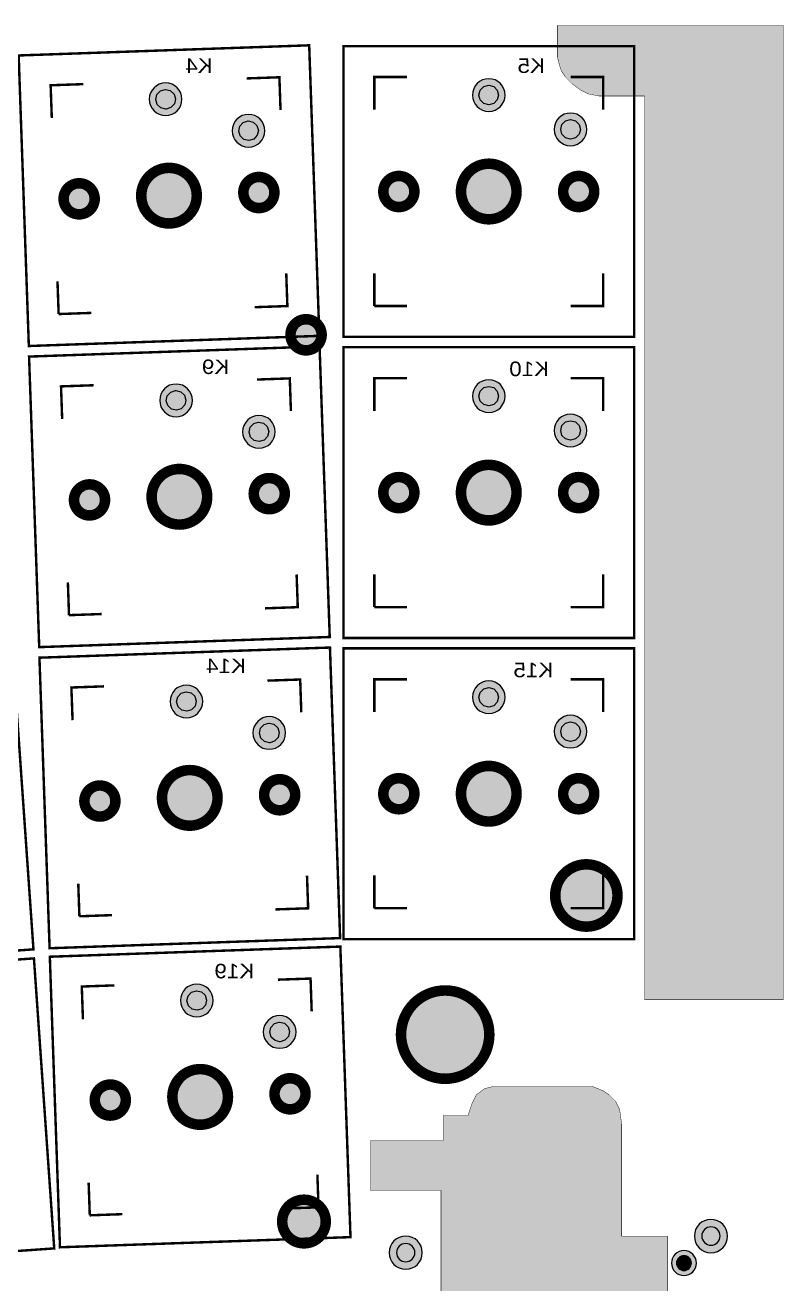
# Model space of a CAD drawing. Header units: millimetres. Extents: x 0 to 109, y -116 to 0.
# Drawn here: x 62.4 to 108.9, y -76.8 to 0.1 of the extents above; entities that cross this region are included whole.
import ezdxf
from ezdxf.enums import TextEntityAlignment as Align

# ---------------------------------------------------------------- set-up
doc = ezdxf.new("R2010")
doc.units = ezdxf.units.MM
doc.header["$MEASUREMENT"] = 0
for name, color, linetype, true_color in [('Bottom-Silkscreen-Layer', 7, 'Continuous', 0x66cc33), ('Hole-Layer', 7, 'Continuous', 0x222222), ('Multi-Layer', 7, 'Continuous', 0xc0c0c0), ('Top-Silkscreen-Layer', 7, 'Continuous', 0xffcc00)]:
    doc.layers.add(name, color=color, linetype=linetype, true_color=true_color)
doc.styles.get("Standard").update_dxf_attribs({"font": 'arial.ttf'})

msp = doc.modelspace()

# ---------------------------------------------------------------- hatches: boundary and pattern name
at = {"layer": 'Hole-Layer'}
for points in [[(71.06, -4.99), (70.757, -4.921), (70.53, -4.709), (70.439, -4.412), (70.509, -4.109), (70.721, -3.882), (71.018, -3.791), (71.023, -3.791), (71.325, -3.861), (71.553, -4.073), (71.643, -4.37), (71.574, -4.672), (71.362, -4.899), (71.065, -4.99)], [(90.803, -4.733), (90.503, -4.653), (90.283, -4.433), (90.203, -4.133), (90.283, -3.833), (90.503, -3.614), (90.803, -3.533), (90.808, -3.533), (91.108, -3.614), (91.327, -3.833), (91.408, -4.133), (91.327, -4.433), (91.108, -4.653), (90.808, -4.733)], [(76.13, -6.914), (75.827, -6.845), (75.6, -6.633), (75.509, -6.336), (75.579, -6.033), (75.791, -5.806), (76.088, -5.715), (76.093, -5.715), (76.396, -5.785), (76.623, -5.997), (76.714, -6.294), (76.644, -6.596), (76.432, -6.823), (76.135, -6.914)], [(95.803, -6.833), (95.503, -6.752), (95.283, -6.533), (95.203, -6.233), (95.283, -5.933), (95.503, -5.713), (95.803, -5.633), (95.808, -5.633), (96.108, -5.713), (96.327, -5.933), (96.408, -6.233), (96.327, -6.533), (96.108, -6.752), (95.808, -6.833)], [(71.695, -23.405), (71.392, -23.336), (71.165, -23.124), (71.074, -22.827), (71.144, -22.524), (71.356, -22.297), (71.653, -22.206), (71.658, -22.206), (71.96, -22.276), (72.188, -22.488), (72.278, -22.785), (72.209, -23.087), (71.997, -23.314), (71.7, -23.405)], [(90.803, -23.148), (90.503, -23.068), (90.283, -22.848), (90.203, -22.548), (90.283, -22.248), (90.503, -22.029), (90.803, -21.948), (90.808, -21.948), (91.108, -22.029), (91.327, -22.248), (91.408, -22.548), (91.327, -22.848), (91.108, -23.068), (90.808, -23.148)], [(76.765, -25.329), (76.462, -25.26), (76.235, -25.048), (76.144, -24.751), (76.214, -24.448), (76.426, -24.221), (76.723, -24.13), (76.728, -24.13), (77.031, -24.2), (77.258, -24.412), (77.349, -24.709), (77.279, -25.011), (77.067, -25.238), (76.77, -25.329)], [(95.803, -25.248), (95.503, -25.168), (95.283, -24.948), (95.203, -24.648), (95.283, -24.348), (95.503, -24.128), (95.803, -24.048), (95.808, -24.048), (96.108, -24.128), (96.327, -24.348), (96.408, -24.648), (96.327, -24.948), (96.108, -25.168), (95.808, -25.248)], [(72.33, -41.82), (72.027, -41.751), (71.8, -41.539), (71.709, -41.242), (71.779, -40.939), (71.991, -40.712), (72.288, -40.621), (72.293, -40.621), (72.595, -40.691), (72.823, -40.903), (72.913, -41.2), (72.844, -41.502), (72.632, -41.729), (72.335, -41.82)], [(90.803, -41.563), (90.503, -41.483), (90.283, -41.263), (90.203, -40.963), (90.283, -40.663), (90.503, -40.444), (90.803, -40.363), (90.808, -40.363), (91.108, -40.444), (91.327, -40.663), (91.408, -40.963), (91.327, -41.263), (91.108, -41.483), (90.808, -41.563)], [(77.4, -43.744), (77.097, -43.675), (76.87, -43.463), (76.779, -43.166), (76.849, -42.863), (77.061, -42.636), (77.358, -42.545), (77.363, -42.545), (77.666, -42.615), (77.893, -42.827), (77.984, -43.124), (77.914, -43.426), (77.702, -43.654), (77.405, -43.744)], [(95.803, -43.663), (95.503, -43.583), (95.283, -43.363), (95.203, -43.063), (95.283, -42.763), (95.503, -42.543), (95.803, -42.463), (95.808, -42.463), (96.108, -42.543), (96.327, -42.763), (96.408, -43.063), (96.327, -43.363), (96.108, -43.583), (95.808, -43.663)], [(72.965, -60.108), (72.662, -60.039), (72.435, -59.827), (72.344, -59.53), (72.414, -59.227), (72.626, -59), (72.923, -58.909), (72.928, -58.909), (73.23, -58.979), (73.458, -59.191), (73.548, -59.488), (73.479, -59.79), (73.267, -60.017), (72.97, -60.108)], [(78.035, -62.033), (77.732, -61.963), (77.505, -61.751), (77.414, -61.454), (77.484, -61.151), (77.696, -60.924), (77.993, -60.833), (77.998, -60.833), (78.301, -60.903), (78.528, -61.115), (78.619, -61.412), (78.549, -61.714), (78.337, -61.942), (78.04, -62.032)], [(103.835, -73.914, 1), (104.953, -73.914, 1)], [(85.166, -74.93, 1), (86.284, -74.93, 1)], [(102.286, -75.565, 1), (103.2, -75.565, 1)]]:
    msp.add_hatch(color=256, dxfattribs=at).paths.add_polyline_path(points)
at = {"layer": 'Multi-Layer'}
for points in [[(108.839, 0.127), (108.839, -59.436), (100.33, -59.436), (100.33, -4.191), (98.171, -4.191), (97.536, -4.191), (96.901, -4.064), (96.393, -3.81), (95.885, -3.429), (95.504, -3.048), (95.25, -2.667), (95.123, -2.286), (94.996, -1.778), (94.996, 0.127)], [(70.041, -4.391, 1), (72.041, -4.391, 1)], [(70.041, -4.391, 1), (72.041, -4.391, 1)], [(70.041, -4.391, 1), (72.041, -4.391, 1)], [(89.805, -4.133, 1), (91.805, -4.133, 1)], [(89.805, -4.133, 1), (91.805, -4.133, 1)], [(89.805, -4.133, 1), (91.805, -4.133, 1)], [(75.111, -6.315, 1), (77.111, -6.315, 1)], [(75.111, -6.315, 1), (77.111, -6.315, 1)], [(75.111, -6.315, 1), (77.111, -6.315, 1)], [(94.805, -6.233, 1), (96.805, -6.233, 1)], [(94.805, -6.233, 1), (96.805, -6.233, 1)], [(94.805, -6.233, 1), (96.805, -6.233, 1)], [(89.105, -10.033, 1), (92.505, -10.033, 1)], [(89.105, -10.033, 1), (92.505, -10.033, 1)], [(69.547, -10.287, 1), (72.947, -10.287, 1)], [(69.547, -10.287, 1), (72.947, -10.287, 1)], [(75.794, -10.095, 1), (77.694, -10.095, 1)], [(75.794, -10.095, 1), (77.694, -10.095, 1)], [(84.355, -10.033, 1), (86.255, -10.033, 1)], [(84.355, -10.033, 1), (86.255, -10.033, 1)], [(95.355, -10.033, 1), (97.255, -10.033, 1)], [(95.355, -10.033, 1), (97.255, -10.033, 1)], [(64.8, -10.479, 1), (66.7, -10.479, 1)], [(64.8, -10.479, 1), (66.7, -10.479, 1)], [(78.677, -18.796, 1), (80.582, -18.796, 1)], [(89.805, -22.548, 1), (91.805, -22.548, 1)], [(89.805, -22.548, 1), (91.805, -22.548, 1)], [(89.805, -22.548, 1), (91.805, -22.548, 1)], [(70.676, -22.806, 1), (72.676, -22.806, 1)], [(70.676, -22.806, 1), (72.676, -22.806, 1)], [(70.676, -22.806, 1), (72.676, -22.806, 1)], [(75.746, -24.73, 1), (77.746, -24.73, 1)], [(75.746, -24.73, 1), (77.746, -24.73, 1)], [(75.746, -24.73, 1), (77.746, -24.73, 1)], [(94.805, -24.648, 1), (96.805, -24.648, 1)], [(94.805, -24.648, 1), (96.805, -24.648, 1)], [(94.805, -24.648, 1), (96.805, -24.648, 1)], [(89.105, -28.448, 1), (92.505, -28.448, 1)], [(89.105, -28.448, 1), (92.505, -28.448, 1)], [(70.182, -28.702, 1), (73.582, -28.702, 1)], [(70.182, -28.702, 1), (73.582, -28.702, 1)], [(76.429, -28.51, 1), (78.329, -28.51, 1)], [(76.429, -28.51, 1), (78.329, -28.51, 1)], [(84.355, -28.448, 1), (86.255, -28.448, 1)], [(84.355, -28.448, 1), (86.255, -28.448, 1)], [(95.355, -28.448, 1), (97.255, -28.448, 1)], [(95.355, -28.448, 1), (97.255, -28.448, 1)], [(65.435, -28.894, 1), (67.335, -28.894, 1)], [(65.435, -28.894, 1), (67.335, -28.894, 1)], [(89.805, -40.963, 1), (91.805, -40.963, 1)], [(89.805, -40.963, 1), (91.805, -40.963, 1)], [(89.805, -40.963, 1), (91.805, -40.963, 1)], [(71.311, -41.221, 1), (73.311, -41.221, 1)], [(71.311, -41.221, 1), (73.311, -41.221, 1)], [(71.311, -41.221, 1), (73.311, -41.221, 1)], [(76.381, -43.145, 1), (78.381, -43.145, 1)], [(76.381, -43.145, 1), (78.381, -43.145, 1)], [(76.381, -43.145, 1), (78.381, -43.145, 1)], [(94.805, -43.063, 1), (96.805, -43.063, 1)], [(94.805, -43.063, 1), (96.805, -43.063, 1)], [(94.805, -43.063, 1), (96.805, -43.063, 1)], [(89.105, -46.863, 1), (92.505, -46.863, 1)], [(89.105, -46.863, 1), (92.505, -46.863, 1)], [(70.817, -47.117, 1), (74.217, -47.117, 1)], [(70.817, -47.117, 1), (74.217, -47.117, 1)], [(77.064, -46.925, 1), (78.964, -46.925, 1)], [(77.064, -46.925, 1), (78.964, -46.925, 1)], [(84.355, -46.863, 1), (86.255, -46.863, 1)], [(84.355, -46.863, 1), (86.255, -46.863, 1)], [(95.355, -46.863, 1), (97.255, -46.863, 1)], [(95.355, -46.863, 1), (97.255, -46.863, 1)], [(66.07, -47.309, 1), (67.97, -47.309, 1)], [(66.07, -47.309, 1), (67.97, -47.309, 1)], [(94.869, -53.086, 1), (98.679, -53.086, 1)], [(71.946, -59.509, 1), (73.946, -59.509, 1)], [(71.946, -59.509, 1), (73.946, -59.509, 1)], [(71.946, -59.509, 1), (73.946, -59.509, 1)], [(85.438, -61.595, 1), (90.838, -61.595, 1)], [(77.016, -61.433, 1), (79.016, -61.433, 1)], [(77.016, -61.433, 1), (79.016, -61.433, 1)], [(77.016, -61.433, 1), (79.016, -61.433, 1)], [(71.452, -65.405, 1), (74.852, -65.405, 1)], [(71.452, -65.405, 1), (74.852, -65.405, 1)], [(66.705, -65.597, 1), (68.605, -65.597, 1)], [(66.705, -65.597, 1), (68.605, -65.597, 1)], [(77.699, -65.213, 1), (79.599, -65.213, 1)], [(77.699, -65.213, 1), (79.599, -65.213, 1)], [(88.011, -68.072), (88.011, -66.548), (89.535, -66.548), (89.662, -66.167), (89.789, -65.786), (90.043, -65.278), (90.551, -64.897), (91.059, -64.77), (97.155, -64.77), (97.79, -65.024), (98.171, -65.278), (98.552, -65.659), (98.806, -66.167), (98.933, -67.056), (98.933, -73.914), (101.727, -73.914), (101.727, -82.169), (98.933, -82.169), (98.933, -87.884), (98.806, -89.408), (98.044, -90.551), (96.774, -90.932), (91.059, -90.932), (90.678, -90.805), (90.424, -90.678), (90.17, -90.551), (89.916, -90.17), (89.662, -89.662), (89.535, -89.281), (87.757, -89.281), (87.757, -88.011), (83.566, -88.011), (83.566, -85.217), (87.884, -85.217), (87.884, -71.12), (83.566, -71.12), (83.566, -68.072)], [(78.169, -73.025, 1), (80.836, -73.025, 1)], [(103.378, -73.914, 1), (105.41, -73.914, 1)], [(103.378, -73.914, 1), (105.41, -73.914, 1)], [(103.378, -73.914, 1), (105.41, -73.914, 1)], [(84.709, -74.93, 1), (86.741, -74.93, 1)], [(84.709, -74.93, 1), (86.741, -74.93, 1)], [(84.709, -74.93, 1), (86.741, -74.93, 1)], [(101.981, -75.565, 1), (103.505, -75.565, 1)], [(101.981, -75.565, 1), (103.505, -75.565, 1)], [(101.981, -75.565, 1), (103.505, -75.565, 1)]]:
    msp.add_hatch(color=256, dxfattribs=at).paths.add_polyline_path(points)

# ---------------------------------------------------------------- linework, layer by layer
at = {"layer": 'Hole-Layer'}
for points in [[(71.06, -4.99), (70.757, -4.921), (70.53, -4.709), (70.439, -4.412), (70.509, -4.109), (70.721, -3.882), (71.018, -3.791), (71.023, -3.791), (71.325, -3.861), (71.553, -4.073), (71.643, -4.37), (71.574, -4.672), (71.362, -4.899), (71.065, -4.99)], [(90.803, -4.733), (90.503, -4.653), (90.283, -4.433), (90.203, -4.133), (90.283, -3.833), (90.503, -3.614), (90.803, -3.533), (90.808, -3.533), (91.108, -3.614), (91.327, -3.833), (91.408, -4.133), (91.327, -4.433), (91.108, -4.653), (90.808, -4.733)], [(76.13, -6.914), (75.827, -6.845), (75.6, -6.633), (75.509, -6.336), (75.579, -6.033), (75.791, -5.806), (76.088, -5.715), (76.093, -5.715), (76.396, -5.785), (76.623, -5.997), (76.714, -6.294), (76.644, -6.596), (76.432, -6.823), (76.135, -6.914)], [(95.803, -6.833), (95.503, -6.752), (95.283, -6.533), (95.203, -6.233), (95.283, -5.933), (95.503, -5.713), (95.803, -5.633), (95.808, -5.633), (96.108, -5.713), (96.327, -5.933), (96.408, -6.233), (96.327, -6.533), (96.108, -6.752), (95.808, -6.833)], [(71.695, -23.405), (71.392, -23.336), (71.165, -23.124), (71.074, -22.827), (71.144, -22.524), (71.356, -22.297), (71.653, -22.206), (71.658, -22.206), (71.96, -22.276), (72.188, -22.488), (72.278, -22.785), (72.209, -23.087), (71.997, -23.314), (71.7, -23.405)], [(90.803, -23.148), (90.503, -23.068), (90.283, -22.848), (90.203, -22.548), (90.283, -22.248), (90.503, -22.029), (90.803, -21.948), (90.808, -21.948), (91.108, -22.029), (91.327, -22.248), (91.408, -22.548), (91.327, -22.848), (91.108, -23.068), (90.808, -23.148)], [(76.765, -25.329), (76.462, -25.26), (76.235, -25.048), (76.144, -24.751), (76.214, -24.448), (76.426, -24.221), (76.723, -24.13), (76.728, -24.13), (77.031, -24.2), (77.258, -24.412), (77.349, -24.709), (77.279, -25.011), (77.067, -25.238), (76.77, -25.329)], [(95.803, -25.248), (95.503, -25.168), (95.283, -24.948), (95.203, -24.648), (95.283, -24.348), (95.503, -24.128), (95.803, -24.048), (95.808, -24.048), (96.108, -24.128), (96.327, -24.348), (96.408, -24.648), (96.327, -24.948), (96.108, -25.168), (95.808, -25.248)], [(72.33, -41.82), (72.027, -41.751), (71.8, -41.539), (71.709, -41.242), (71.779, -40.939), (71.991, -40.712), (72.288, -40.621), (72.293, -40.621), (72.595, -40.691), (72.823, -40.903), (72.913, -41.2), (72.844, -41.502), (72.632, -41.729), (72.335, -41.82)], [(90.803, -41.563), (90.503, -41.483), (90.283, -41.263), (90.203, -40.963), (90.283, -40.663), (90.503, -40.444), (90.803, -40.363), (90.808, -40.363), (91.108, -40.444), (91.327, -40.663), (91.408, -40.963), (91.327, -41.263), (91.108, -41.483), (90.808, -41.563)], [(77.4, -43.744), (77.097, -43.675), (76.87, -43.463), (76.779, -43.166), (76.849, -42.863), (77.061, -42.636), (77.358, -42.545), (77.363, -42.545), (77.666, -42.615), (77.893, -42.827), (77.984, -43.124), (77.914, -43.426), (77.702, -43.654), (77.405, -43.744)], [(95.803, -43.663), (95.503, -43.583), (95.283, -43.363), (95.203, -43.063), (95.283, -42.763), (95.503, -42.543), (95.803, -42.463), (95.808, -42.463), (96.108, -42.543), (96.327, -42.763), (96.408, -43.063), (96.327, -43.363), (96.108, -43.583), (95.808, -43.663)], [(72.965, -60.108), (72.662, -60.039), (72.435, -59.827), (72.344, -59.53), (72.414, -59.227), (72.626, -59), (72.923, -58.909), (72.928, -58.909), (73.23, -58.979), (73.458, -59.191), (73.548, -59.488), (73.479, -59.79), (73.267, -60.017), (72.97, -60.108)], [(78.035, -62.033), (77.732, -61.963), (77.505, -61.751), (77.414, -61.454), (77.484, -61.151), (77.696, -60.924), (77.993, -60.833), (77.998, -60.833), (78.301, -60.903), (78.528, -61.115), (78.619, -61.412), (78.549, -61.714), (78.337, -61.942), (78.04, -62.032)]]:
    msp.add_lwpolyline(points, close=True, dxfattribs=at)
for points in [[(103.835, -73.914, 1), (104.953, -73.914), (104.953, -73.914, 1), (103.835, -73.914)], [(85.166, -74.93, 1), (86.284, -74.93), (86.284, -74.93, 1), (85.166, -74.93)]]:
    msp.add_lwpolyline(points, format="xyb", dxfattribs=at)
msp.add_lwpolyline([(102.286, -75.565, 1), (103.2, -75.565, 1)], format="xyb", close=True, dxfattribs=at)
at = {"layer": 'Multi-Layer', "const_width": 0.0254}
msp.add_lwpolyline([(108.839, 0.127), (108.839, -59.436), (100.33, -59.436), (100.33, -4.191), (98.171, -4.191), (97.536, -4.191), (96.901, -4.064), (96.393, -3.81), (95.885, -3.429), (95.504, -3.048), (95.25, -2.667), (95.123, -2.286), (94.996, -1.778), (94.996, 0.127)], close=True, dxfattribs=at)
at = {"layer": 'Multi-Layer'}
for points in [[(70.041, -4.391, 1), (72.041, -4.391, 1)], [(70.041, -4.391, 1), (72.041, -4.391, 1)], [(70.041, -4.391, 1), (72.041, -4.391, 1)], [(89.805, -4.133, 1), (91.805, -4.133, 1)], [(89.805, -4.133, 1), (91.805, -4.133, 1)], [(89.805, -4.133, 1), (91.805, -4.133, 1)], [(75.111, -6.315, 1), (77.111, -6.315, 1)], [(75.111, -6.315, 1), (77.111, -6.315, 1)], [(75.111, -6.315, 1), (77.111, -6.315, 1)], [(94.805, -6.233, 1), (96.805, -6.233, 1)], [(94.805, -6.233, 1), (96.805, -6.233, 1)], [(94.805, -6.233, 1), (96.805, -6.233, 1)], [(89.805, -22.548, 1), (91.805, -22.548, 1)], [(89.805, -22.548, 1), (91.805, -22.548, 1)], [(89.805, -22.548, 1), (91.805, -22.548, 1)], [(70.676, -22.806, 1), (72.676, -22.806, 1)], [(70.676, -22.806, 1), (72.676, -22.806, 1)], [(70.676, -22.806, 1), (72.676, -22.806, 1)], [(75.746, -24.73, 1), (77.746, -24.73, 1)], [(75.746, -24.73, 1), (77.746, -24.73, 1)], [(75.746, -24.73, 1), (77.746, -24.73, 1)], [(94.805, -24.648, 1), (96.805, -24.648, 1)], [(94.805, -24.648, 1), (96.805, -24.648, 1)], [(94.805, -24.648, 1), (96.805, -24.648, 1)], [(89.805, -40.963, 1), (91.805, -40.963, 1)], [(89.805, -40.963, 1), (91.805, -40.963, 1)], [(89.805, -40.963, 1), (91.805, -40.963, 1)], [(71.311, -41.221, 1), (73.311, -41.221, 1)], [(71.311, -41.221, 1), (73.311, -41.221, 1)], [(71.311, -41.221, 1), (73.311, -41.221, 1)], [(76.381, -43.145, 1), (78.381, -43.145, 1)], [(76.381, -43.145, 1), (78.381, -43.145, 1)], [(76.381, -43.145, 1), (78.381, -43.145, 1)], [(94.805, -43.063, 1), (96.805, -43.063, 1)], [(94.805, -43.063, 1), (96.805, -43.063, 1)], [(94.805, -43.063, 1), (96.805, -43.063, 1)], [(71.946, -59.509, 1), (73.946, -59.509, 1)], [(71.946, -59.509, 1), (73.946, -59.509, 1)], [(71.946, -59.509, 1), (73.946, -59.509, 1)], [(77.016, -61.433, 1), (79.016, -61.433, 1)], [(77.016, -61.433, 1), (79.016, -61.433, 1)], [(77.016, -61.433, 1), (79.016, -61.433, 1)], [(103.378, -73.914, 1), (105.41, -73.914, 1)], [(103.378, -73.914, 1), (105.41, -73.914, 1)], [(103.378, -73.914, 1), (105.41, -73.914, 1)], [(84.709, -74.93, 1), (86.741, -74.93, 1)], [(84.709, -74.93, 1), (86.741, -74.93, 1)], [(84.709, -74.93, 1), (86.741, -74.93, 1)], [(101.981, -75.565, 1), (103.505, -75.565, 1)], [(101.981, -75.565, 1), (103.505, -75.565, 1)], [(101.981, -75.565, 1), (103.505, -75.565, 1)]]:
    msp.add_lwpolyline(points, format="xyb", close=True, dxfattribs=at)
at = {"layer": 'Multi-Layer', "const_width": 0.645}
for points in [[(69.547, -10.287, 1), (72.947, -10.287), (72.947, -10.287, 1), (69.547, -10.287)], [(69.547, -10.287, 1), (72.947, -10.287), (72.947, -10.287, 1), (69.547, -10.287)], [(89.105, -10.033, 1), (92.505, -10.033), (92.505, -10.033, 1), (89.105, -10.033)], [(89.105, -10.033, 1), (92.505, -10.033), (92.505, -10.033, 1), (89.105, -10.033)], [(70.182, -28.702, 1), (73.582, -28.702), (73.582, -28.702, 1), (70.182, -28.702)], [(70.182, -28.702, 1), (73.582, -28.702), (73.582, -28.702, 1), (70.182, -28.702)], [(89.105, -28.448, 1), (92.505, -28.448), (92.505, -28.448, 1), (89.105, -28.448)], [(89.105, -28.448, 1), (92.505, -28.448), (92.505, -28.448, 1), (89.105, -28.448)], [(70.817, -47.117, 1), (74.217, -47.117), (74.217, -47.117, 1), (70.817, -47.117)], [(70.817, -47.117, 1), (74.217, -47.117), (74.217, -47.117, 1), (70.817, -47.117)], [(89.105, -46.863, 1), (92.505, -46.863), (92.505, -46.863, 1), (89.105, -46.863)], [(89.105, -46.863, 1), (92.505, -46.863), (92.505, -46.863, 1), (89.105, -46.863)], [(71.452, -65.405, 1), (74.852, -65.405), (74.852, -65.405, 1), (71.452, -65.405)], [(71.452, -65.405, 1), (74.852, -65.405), (74.852, -65.405, 1), (71.452, -65.405)]]:
    msp.add_lwpolyline(points, format="xyb", dxfattribs=at)
for points in [[(64.8, -10.479, 1), (66.7, -10.479, 1)], [(64.8, -10.479, 1), (66.7, -10.479, 1)], [(75.794, -10.095, 1), (77.694, -10.095, 1)], [(75.794, -10.095, 1), (77.694, -10.095, 1)], [(84.355, -10.033, 1), (86.255, -10.033, 1)], [(84.355, -10.033, 1), (86.255, -10.033, 1)], [(95.355, -10.033, 1), (97.255, -10.033, 1)], [(95.355, -10.033, 1), (97.255, -10.033, 1)], [(78.677, -18.796, 1), (80.582, -18.796, 1)], [(65.435, -28.894, 1), (67.335, -28.894, 1)], [(65.435, -28.894, 1), (67.335, -28.894, 1)], [(76.429, -28.51, 1), (78.329, -28.51, 1)], [(76.429, -28.51, 1), (78.329, -28.51, 1)], [(84.355, -28.448, 1), (86.255, -28.448, 1)], [(84.355, -28.448, 1), (86.255, -28.448, 1)], [(95.355, -28.448, 1), (97.255, -28.448, 1)], [(95.355, -28.448, 1), (97.255, -28.448, 1)], [(66.07, -47.309, 1), (67.97, -47.309, 1)], [(66.07, -47.309, 1), (67.97, -47.309, 1)], [(77.064, -46.925, 1), (78.964, -46.925, 1)], [(77.064, -46.925, 1), (78.964, -46.925, 1)], [(84.355, -46.863, 1), (86.255, -46.863, 1)], [(84.355, -46.863, 1), (86.255, -46.863, 1)], [(95.355, -46.863, 1), (97.255, -46.863, 1)], [(95.355, -46.863, 1), (97.255, -46.863, 1)], [(94.869, -53.086, 1), (98.679, -53.086, 1)], [(85.438, -61.595, 1), (90.838, -61.595, 1)], [(66.705, -65.597, 1), (68.605, -65.597, 1)], [(66.705, -65.597, 1), (68.605, -65.597, 1)], [(77.699, -65.213, 1), (79.599, -65.213, 1)], [(77.699, -65.213, 1), (79.599, -65.213, 1)], [(78.169, -73.025, 1), (80.836, -73.025, 1)]]:
    msp.add_lwpolyline(points, format="xyb", close=True, dxfattribs=at)
at = {"layer": 'Multi-Layer', "const_width": 0.0254}
msp.add_lwpolyline([(87.884, -85.217), (87.884, -71.12), (83.566, -71.12), (83.566, -68.072), (88.011, -68.072), (88.011, -66.548), (89.535, -66.548), (89.662, -66.167), (89.789, -65.786), (90.043, -65.278), (90.551, -64.897), (91.059, -64.77), (97.155, -64.77), (97.79, -65.024), (98.171, -65.278), (98.552, -65.659), (98.806, -66.167), (98.933, -67.056), (98.933, -73.914), (101.727, -73.914), (101.727, -82.169)], dxfattribs=at)
at = {"layer": 'Top-Silkscreen-Layer', "const_width": 0.15}
for points in [[(62.052, -1.713), (79.821, -1.092), (80.442, -18.861), (62.673, -19.482)], [(62.052, -1.713), (79.821, -1.092), (80.442, -18.861), (62.673, -19.482)], [(81.915, -1.143), (99.695, -1.143), (99.695, -18.923), (81.915, -18.923)], [(81.915, -1.143), (99.695, -1.143), (99.695, -18.923), (81.915, -18.923)], [(62.687, -20.128), (80.456, -19.507), (81.077, -37.276), (63.308, -37.897)], [(62.687, -20.128), (80.456, -19.507), (81.077, -37.276), (63.308, -37.897)], [(81.915, -19.558), (99.695, -19.558), (99.695, -37.338), (81.915, -37.338)], [(81.915, -19.558), (99.695, -19.558), (99.695, -37.338), (81.915, -37.338)], [(63.322, -38.543), (81.091, -37.922), (81.712, -55.691), (63.943, -56.312)], [(63.322, -38.543), (81.091, -37.922), (81.712, -55.691), (63.943, -56.312)], [(81.915, -37.973), (99.695, -37.973), (99.695, -55.753), (81.915, -55.753)], [(81.915, -37.973), (99.695, -37.973), (99.695, -55.753), (81.915, -55.753)], [(43.979, -39.885), (61.715, -38.645), (62.956, -56.381), (45.219, -57.622)], [(43.979, -39.885), (61.715, -38.645), (62.956, -56.381), (45.219, -57.622)], [(63.957, -56.831), (81.726, -56.21), (82.347, -73.979), (64.578, -74.6)], [(63.957, -56.831), (81.726, -56.21), (82.347, -73.979), (64.578, -74.6)], [(45.249, -58.173), (62.985, -56.933), (64.226, -74.669), (46.489, -75.91)], [(45.249, -58.173), (62.985, -56.933), (64.226, -74.669), (46.489, -75.91)]]:
    msp.add_lwpolyline(points, close=True, dxfattribs=at)
for points in [[(76, -3.117), (77.999, -3.047), (78.068, -5.046)], [(76, -3.117), (77.999, -3.047), (78.068, -5.046)], [(76, -3.117), (77.999, -3.047)], [(76, -3.117), (77.999, -3.047)], [(77.999, -3.047), (78.068, -5.046)], [(77.999, -3.047), (78.068, -5.046)], [(85.805, -3.033), (83.805, -3.033), (83.805, -5.033)], [(85.805, -3.033), (83.805, -3.033), (83.805, -5.033)], [(95.805, -3.033), (97.805, -3.033), (97.805, -5.033)], [(95.805, -3.033), (97.805, -3.033)], [(95.805, -3.033), (97.805, -3.033), (97.805, -5.033)], [(95.805, -3.033), (97.805, -3.033)], [(97.805, -3.033), (97.805, -5.033)], [(97.805, -3.033), (97.805, -5.033)], [(66.006, -3.466), (64.007, -3.536), (64.077, -5.534)], [(66.006, -3.466), (64.007, -3.536), (64.077, -5.534)], [(76.488, -17.108), (78.487, -17.038), (78.417, -15.04)], [(76.488, -17.108), (78.487, -17.038), (78.417, -15.04)], [(78.487, -17.038), (78.417, -15.04)], [(78.487, -17.038), (78.417, -15.04)], [(83.805, -15.033), (83.805, -17.033)], [(83.805, -15.033), (83.805, -17.033)], [(95.805, -17.033), (97.805, -17.033), (97.805, -15.033)], [(95.805, -17.033), (97.805, -17.033), (97.805, -15.033)], [(97.805, -17.033), (97.805, -15.033)], [(97.805, -17.033), (97.805, -15.033)], [(64.426, -15.528), (64.496, -17.527)], [(64.426, -15.528), (64.496, -17.527)], [(64.496, -17.527), (66.494, -17.457)], [(64.496, -17.527), (66.494, -17.457)], [(76.488, -17.108), (78.487, -17.038)], [(76.488, -17.108), (78.487, -17.038)], [(83.805, -17.033), (85.805, -17.033)], [(83.805, -17.033), (85.805, -17.033)], [(95.805, -17.033), (97.805, -17.033)], [(95.805, -17.033), (97.805, -17.033)], [(76.635, -21.532), (78.634, -21.462), (78.703, -23.461)], [(76.635, -21.532), (78.634, -21.462), (78.703, -23.461)], [(76.635, -21.532), (78.634, -21.462)], [(76.635, -21.532), (78.634, -21.462)], [(78.634, -21.462), (78.703, -23.461)], [(78.634, -21.462), (78.703, -23.461)], [(85.805, -21.448), (83.805, -21.448), (83.805, -23.448)], [(85.805, -21.448), (83.805, -21.448), (83.805, -23.448)], [(95.805, -21.448), (97.805, -21.448), (97.805, -23.448)], [(95.805, -21.448), (97.805, -21.448)], [(95.805, -21.448), (97.805, -21.448), (97.805, -23.448)], [(95.805, -21.448), (97.805, -21.448)], [(97.805, -21.448), (97.805, -23.448)], [(97.805, -21.448), (97.805, -23.448)], [(66.641, -21.881), (64.642, -21.951), (64.712, -23.949)], [(66.641, -21.881), (64.642, -21.951), (64.712, -23.949)], [(65.061, -33.943), (65.131, -35.942)], [(65.061, -33.943), (65.131, -35.942)], [(77.123, -35.523), (79.122, -35.453), (79.052, -33.455)], [(77.123, -35.523), (79.122, -35.453), (79.052, -33.455)], [(79.122, -35.453), (79.052, -33.455)], [(79.122, -35.453), (79.052, -33.455)], [(83.805, -33.448), (83.805, -35.448)], [(83.805, -33.448), (83.805, -35.448)], [(95.805, -35.448), (97.805, -35.448), (97.805, -33.448)], [(95.805, -35.448), (97.805, -35.448), (97.805, -33.448)], [(97.805, -35.448), (97.805, -33.448)], [(97.805, -35.448), (97.805, -33.448)], [(77.123, -35.523), (79.122, -35.453)], [(77.123, -35.523), (79.122, -35.453)], [(83.805, -35.448), (85.805, -35.448)], [(83.805, -35.448), (85.805, -35.448)], [(95.805, -35.448), (97.805, -35.448)], [(95.805, -35.448), (97.805, -35.448)], [(65.131, -35.942), (67.129, -35.872)], [(65.131, -35.942), (67.129, -35.872)], [(77.27, -39.947), (79.269, -39.877), (79.338, -41.876)], [(77.27, -39.947), (79.269, -39.877), (79.338, -41.876)], [(77.27, -39.947), (79.269, -39.877)], [(77.27, -39.947), (79.269, -39.877)], [(79.269, -39.877), (79.338, -41.876)], [(79.269, -39.877), (79.338, -41.876)], [(85.805, -39.863), (83.805, -39.863), (83.805, -41.863)], [(85.805, -39.863), (83.805, -39.863), (83.805, -41.863)], [(95.805, -39.863), (97.805, -39.863), (97.805, -41.863)], [(95.805, -39.863), (97.805, -39.863)], [(95.805, -39.863), (97.805, -39.863), (97.805, -41.863)], [(95.805, -39.863), (97.805, -39.863)], [(97.805, -39.863), (97.805, -41.863)], [(97.805, -39.863), (97.805, -41.863)], [(67.276, -40.296), (65.277, -40.366), (65.347, -42.364)], [(67.276, -40.296), (65.277, -40.366), (65.347, -42.364)], [(65.696, -52.358), (65.766, -54.357)], [(65.696, -52.358), (65.766, -54.357)], [(77.758, -53.938), (79.757, -53.869), (79.687, -51.87)], [(77.758, -53.938), (79.757, -53.869), (79.687, -51.87)], [(79.757, -53.869), (79.687, -51.87)], [(79.757, -53.869), (79.687, -51.87)], [(83.805, -51.863), (83.805, -53.863)], [(83.805, -51.863), (83.805, -53.863)], [(95.805, -53.863), (97.805, -53.863), (97.805, -51.863)], [(95.805, -53.863), (97.805, -53.863), (97.805, -51.863)], [(97.805, -53.863), (97.805, -51.863)], [(97.805, -53.863), (97.805, -51.863)], [(77.758, -53.938), (79.757, -53.869)], [(77.758, -53.938), (79.757, -53.869)], [(83.805, -53.863), (85.805, -53.863)], [(83.805, -53.863), (85.805, -53.863)], [(95.805, -53.863), (97.805, -53.863)], [(95.805, -53.863), (97.805, -53.863)], [(65.766, -54.357), (67.764, -54.287)], [(65.766, -54.357), (67.764, -54.287)], [(77.905, -58.235), (79.904, -58.165), (79.973, -60.164)], [(77.905, -58.235), (79.904, -58.165), (79.973, -60.164)], [(77.905, -58.235), (79.904, -58.165)], [(77.905, -58.235), (79.904, -58.165)], [(79.904, -58.165), (79.973, -60.164)], [(79.904, -58.165), (79.973, -60.164)], [(67.911, -58.584), (65.912, -58.654), (65.982, -60.652)], [(67.911, -58.584), (65.912, -58.654), (65.982, -60.652)], [(66.331, -70.646), (66.401, -72.645)], [(66.331, -70.646), (66.401, -72.645)], [(78.393, -72.226), (80.392, -72.157), (80.322, -70.158)], [(78.393, -72.226), (80.392, -72.157), (80.322, -70.158)], [(80.392, -72.157), (80.322, -70.158)], [(80.392, -72.157), (80.322, -70.158)], [(78.393, -72.226), (80.392, -72.157)], [(78.393, -72.226), (80.392, -72.157)], [(66.401, -72.645), (68.399, -72.575)], [(66.401, -72.645), (68.399, -72.575)]]:
    msp.add_lwpolyline(points, dxfattribs=at)

# ---------------------------------------------------------------- texts
at = {"layer": 'Bottom-Silkscreen-Layer', "text_generation_flag": 2, "width": 1.1}
for s, p in [('K4', (73.914, -3.048)), ('K5', (94.234, -3.048)), ('K9', (74.93, -21.463)), ('K10', (94.488, -21.59)), ('K14', (75.946, -39.751)), ('K15', (94.742, -40.005)), ('K19', (76.454, -58.42))]:
    msp.add_text(s, height=0.889, dxfattribs=at).set_placement(p, align=Align.BOTTOM_LEFT)

doc.saveas('drawing.dxf')
